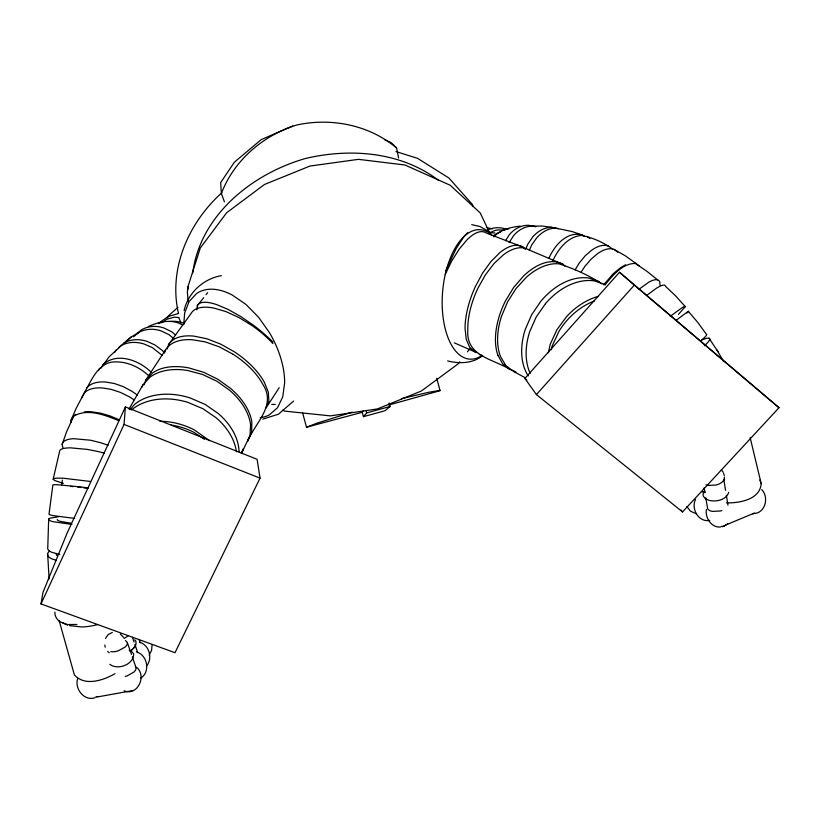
<?xml version="1.0" encoding="UTF-8"?>
<svg xmlns="http://www.w3.org/2000/svg" width="820" height="820" viewBox="0 0 820 820"><rect width="100%" height="100%" fill="white"/><g stroke="black" fill="none" stroke-linecap="round" stroke-linejoin="round"><path stroke-width="1.23" d="M48.667 519.162L47.765 547.862A40.098 9.133 -1.6 0 0 51.834 552.301L59.716 554.463M41 603.909L124.056 424.422L125.388 406.925L257.09 459.292L260.042 478.132L175.008 652.71L41 603.909L42.968 592.419L67.066 533.226L125.388 406.925M183.721 324.74L184.664 312.994L189.112 301.514L196.656 293.478A59.809 37.115 55.5 0 1 232.337 295.087L245.836 304.333L258.515 317.166L269.431 332.623A78.464 48.329 55.3 0 1 284.632 382.899L282.746 396.88L277.508 407.755L269.339 414.848A59.419 36.715 54.9 0 1 260.124 417.667M196.913 309.857L197.292 305.727L203.657 297.691M750.167 437.665L761.185 483.646C760.078 499.687 739.414 503.152 726.438 502.875M489.294 232.121L480.253 212.985L450.2 185.248L404.947 164.994L358.442 159.346L309.981 166.04L264.511 184.459L226.668 212.739L200.305 247.968L187.995 286.529L187.37 291.899L188.118 301.924M77.705 678.478C74.21 688.687 84.296 701.694 95.192 697.646M61.572 485.061L62.381 480.13M63.304 483.421L54.653 480.499L53.156 479.28L59.614 451.328A39.114 8.292 13.2 0 1 70.551 447.843L87.32 449.411L96.955 451.297A36.295 7.698 13.2 0 1 104.191 453.101M192.72 272.957C200.244 215.188 252.058 173.768 305.43 158.496C350.15 147.928 400.652 151.72 438.259 180.144M551.317 349.812L552.055 346.245L558.922 331.403A63.15 51.732 -53.4 0 1 594.572 300.858M548.395 352.784L550.138 344.513L556.923 329.671L566.774 316.407A62.914 49.384 -55.8 0 1 598.549 296.266M436.773 378.266L440.073 390.699L388.659 405.059M167.26 349.012L168.51 344.707L191.121 313.404A60.014 24.62 35.4 0 1 213.917 308.105L226.043 311.641L239.112 317.637L252.181 325.663A55.883 22.97 35.4 0 1 272.927 343.601M728.713 492.318C726.479 499.698 716.844 501.983 710.038 500.559M164.789 352.2L165.507 349.904A60.342 32.318 32.4 0 1 192.105 339.716L205.379 341.93L219.422 346.911L233.177 354.332M695.483 499.523C690.84 508.82 698.691 522.647 709.659 520.372M224.434 201.894L221.379 193.469C233.925 160.525 262.923 135.474 296.389 125.091C331.024 117.393 369.297 124.906 396.593 147.979L398.592 158.024M144.146 384.734L145.745 380.162L165.507 349.904M62.986 447.956L62.135 444.419L66.676 431.566L73.39 416.878M142.106 387.071L142.895 384.918L150.029 377.159A60.977 40.088 28.5 0 1 187.524 370.466L202.489 374.433L216.91 381.238L229.754 390.381A58.497 38.499 28.6 0 1 250.551 424.545L250.069 435.44L241.521 453.347M184.1 310.616C188.026 292.719 203.462 278.759 221.379 275.643M525.681 249.331L527.824 244.134L532.682 237.031A36.275 26.261 -80.5 0 1 551.973 227.376L558.471 228.729M241.439 453.306L243.366 448.755L241.357 453.173M445.608 270.877L456.371 248.245L462.644 238.528A60.126 14.401 -70 0 1 467.625 232.716M71.278 422.474L71.032 420.26L76.157 408.36L84.152 393.169A37.986 19.618 26.1 0 1 102.695 387.983L111.397 389.428L120.396 392.39L129.058 396.665A35.239 18.224 26.1 0 1 134.008 399.873M529.412 250.151L531.708 244.965L536.71 237.872A36.367 25.307 -76.4 0 1 555.878 228.155L572.175 231.568L582.661 235.166L584.598 236.519M445.188 274.526L451.799 260.914L459.231 249.085L466.939 239.891A59.716 21.433 -68.4 0 1 486.28 233.044L523.16 247.168L524.8 248.972M548.908 258.341C554.361 245.539 567.184 230.451 582.661 235.166M81.887 397.608L84.152 393.169M84.398 392.513C91.204 381.177 96.739 365.494 111.048 362.225C125.111 360.318 139.267 366.571 149.25 376.267M71.032 420.26L72.918 416.621C86.715 407.888 104.427 414.858 118.172 420.455M133.578 648.23L135.894 644.879L136.017 641.414L134.777 639.805M552.793 260.811C558.225 249.085 567.624 236.672 581.482 235.401C592.675 237.626 603.622 242.423 612.786 249.218M98.461 370.65L99.609 368.487M129.027 409.077L142.895 384.918M105.513 638.442L108.137 634.567L112.309 632.466M100.696 368.467L109.121 356.823L121.309 345.62A36.746 27.173 43.9 0 1 144.146 344.031L152.346 347.598L162.247 355.46M704.575 490.606L703.099 493.937L703.201 495.895L705.333 498.744L709.136 500.374M149.148 654.954L151.567 650.465L152.069 644.868M146.8 665.707C152.971 657.978 149.086 644.868 139.492 642.152M114.902 352.087L116.04 350.089M575.066 269.934L579.381 262.851L585.224 255.799L591.527 250.305A37.423 19.352 -61.1 0 1 608.87 246.215M505.53 240.752L509.312 234.766A35.608 28.228 85.6 0 1 528.828 225.305L535.911 226.668M509.066 242.669L513.607 235.658A35.731 27.706 -89.8 0 1 533.031 226.176L542.143 226.012L551.973 227.376M581.021 272.281L584.937 266.305L590.953 259.325L597.329 253.841A37.525 17.773 -58.4 0 1 614.149 249.434L625.322 255.799L639.241 265.834M646.693 295.405L656.441 288.23A38.601 6.816 -44.5 0 1 665.491 286.262L675.711 296.02L685.325 306.659L678.478 314.337M279.169 387.716L265.895 408.227L268.868 401.123L268.335 392.206L264.245 382.069A56.836 28.146 33.4 0 0 234.192 351.698L220.621 344.082L206.865 338.762L193.92 336.118A60.342 29.828 33.4 0 0 168.5 344.707M545.443 303.718L536.208 316.971L529.74 331.639A59.573 42.753 -59.4 0 0 530.171 373.418M167.382 317.853L169.637 314.695L177.981 307.367M603.704 284.827L612.929 274.075L619.418 268.57A37.915 14.698 -53.9 0 1 625.588 264.819M604.914 284.96C612.847 275.448 622.79 262.595 636.453 263.507M352.159 412.132L316.838 423.202L306.495 427.23L362.235 412.286L363.506 410.635M459.764 361.804L458.216 363.803L421.357 391.017L377.374 408.934L330.388 415.883L284.806 411.127L282.469 410.184M467.482 351.811L469.798 348.808M206.046 294.677L207.634 292.668M723.383 480.612L722.307 481.955A10.998 5.279 -8 0 1 715.901 485.04L708.039 485.45A9.778 4.694 -8 0 1 705.928 484.897M362.235 412.286L363.444 416.652L366.714 412.89L390.064 406.505L389.08 402.958M293.601 401.072L278.492 414.182L262.82 419.122M129.908 409.723L134.634 404.352A61.92 45.141 25.1 0 1 190.127 397.936L205.072 404.393L218.243 413.505A59.87 43.675 25.1 0 1 239.081 451.799M524.872 378.44L619.52 272.26L779 407.704L682.547 511.936L536.423 394.584L524.872 378.44L526.85 380.039M536.423 394.584L634.311 285.155L779 407.704M221.82 192.782C188.672 222.517 168.233 268.673 178.422 313.219M145.745 380.162L152.51 372.997A60.967 37.484 29.9 0 1 188.948 367.934L203.667 372.27L217.935 379.301L230.707 388.516A58.292 35.875 29.9 0 1 251.832 421.962L251.607 432.345L247.66 441.119C255.122 422.987 276.412 405.797 263.179 384.98A57.144 30.647 32.4 0 0 233.167 354.332M704.595 345.722L708.213 342.002A39.411 5.443 -32.4 0 0 706.307 338.393L701.674 339.921M725.895 524.933L754.738 512.91M130.011 651.193L132.594 649.214M131.723 650.075L134.767 647.041M701.131 340.648L704.893 337.133A39.319 3.526 -34.4 0 0 706.235 334.068L697.789 322.465L688.482 311.467M493.824 236.929C500.425 229.528 510.727 227.171 520.208 226.135M727.688 523.929L723.066 526.481M118.603 347.639L131.108 337.061L138.303 332.797A36.07 29.479 57.8 0 1 161.14 330.911L168.91 334.632L173.861 338.65M125.542 341.786L131.108 337.061M133.547 336.805L138.303 332.797M135.361 334.867L141.204 329.999A35.937 29.961 62.8 0 1 164.072 328.041L171.728 331.803L175.603 335.052M390.064 406.505L384.969 410.758L363.444 416.652M639.077 289.193L648.897 282.111A38.345 10.885 -49.3 0 1 659.7 281.701L660.1 285.309M102.5 365.125C116.368 351.626 139.113 360.123 151.075 372.167M670.299 316.274L682.26 307.582L684.751 306.29L685.325 306.659M53.156 479.28L54.202 478.46L57.748 478.111L63.581 478.255L90.2 481.432M676.121 320.374L685.92 312.984A39.022 0.82 -38.6 0 1 686.811 313.055M128.268 635.787L124.045 638.493M160.125 322.188L168.172 316.469L178.637 313.496M161.735 322.793L166.655 319.308L174.393 317.125L179.006 317.524M167.372 317.032L168.172 316.469M140.558 678.232C150.757 672.236 147.518 654.801 136.345 651.88M482.642 355.613C473.048 363.547 459.2 363.936 447.617 360.913M95.95 696.682L97.631 696.6M114.974 673.702C103.279 680.385 84.921 686.678 74.384 674.921L59.183 620.709M292.801 125.952L261.221 139.615L234.428 162.155L220.662 182.563L221.379 193.469M148.317 326.555C158.772 321.747 171.903 318.57 182.378 324.956M158.465 323.582L162.575 321.922M487.736 229.969C493.291 227.253 500.19 226.986 505.95 229.139M755.425 513.433C765.911 511.536 768.76 496.725 761.759 489.591M722.287 526.717L724.511 526.04M401.441 398.653L429.044 392.206L440.155 390.381M96.873 697.031L131.938 690.747M76.906 624.471L67.383 624.532L62.556 622.759M505.181 229.415L508.82 228.913M58.425 516.805L50.461 518.076A39.975 4.633 2.3 0 0 52.798 521.633L71.934 524.452M752.842 513.822L753.918 513.73M721.364 526.409L722.389 526.337M720.657 527.004C711.473 527.977 704.954 517.922 706.389 509.486M490.913 232.859L494.757 232.9M505.069 230.03L497.381 229.948A44.557 29.704 72.6 0 0 490.329 232.665M702.043 491.938L705.149 491.99M70.54 486.393L72.929 486.619M74.661 518.394L53.228 515.636A39.883 2.593 4.1 0 1 49.026 514.058L52.839 485.132A39.565 1.999 7.8 0 1 57.297 484.733L79.919 486.854A36.551 1.855 7.8 0 1 88.509 487.961M471.746 224.649L480.038 226.535L490.247 232.367M77.654 487.111L81.159 487.51M83.589 487.797L87.361 488.289M70.92 523.191L60.557 521.428A30.811 3.577 2.3 0 1 57.297 519.531M533.031 226.176L535.337 226.638M486.403 227.519L492.318 228.872M696.539 514.027L690.327 511.044L686.934 506.545M601.993 283.956C588.944 275.305 574.102 268.755 559.178 263.876A60.495 37.341 -63 0 0 526.143 277.478L515.985 288.609L507.549 301.914L501.45 316.417A58.005 35.844 -63 0 0 500.497 356.546L505.899 365.638L513.617 371.46L515.975 372.013M67.394 625.117L59.429 621.355A39.831 20.1 -13.8 0 1 54.889 612.058M69.577 625.67L81.846 626.962A36.469 18.419 -13.9 0 0 97.652 624.573M395.968 151.577L417.534 158.321L448.837 177.95L472.207 204.241L473.232 206.548M599.184 281.588L588.657 278.031A61.356 42.558 -60.4 0 0 540.79 301.34L531.729 314.634L525.323 329.281A59.327 41.184 -60.4 0 0 528.244 375.96M605.549 284.673L594.633 280.932A61.551 44.136 -59.4 0 0 545.443 303.718M56.272 560.388L51.721 558.83A40.139 10.424 -2.8 0 1 49.477 551.153M124.066 690.758C137.186 696.405 146.893 676.674 137.032 667.613M124.056 424.422L260.042 478.132M454.321 342.852L475.036 351.923A60.055 26.814 -66.9 0 0 477.189 352.672M119.125 419.758L110.136 415.945L100.901 413.249L92.076 411.855A38.396 16.482 21.9 0 0 84.286 411.865M564.847 265.987L563.186 264.44L528.838 249.864A59.973 29.315 -66 0 0 503.623 254.641L494.204 263.333L485.409 274.823L477.886 288.281A56.703 27.767 -66.1 0 0 467.81 330.214C465.924 356.177 492.82 358.791 509.855 369.41A60.516 34.645 -64.1 0 0 514.099 370.814M129.181 650.168L131.405 651.172L133.66 653.858C133.957 664.548 117.619 670.545 109.808 664.303M384.57 139.636L391.232 142.772L396.593 147.979M513.617 371.46L525.661 377.989M204.436 439.253L193.92 432.304A63.847 53.833 16 0 0 171.185 425.037M635.295 263.404L646.56 271.02L657.599 279.886M125.45 640.512L127.356 642.552L131.477 654.462M587.11 236.519L589.887 238.507M509.855 369.41L502.742 363.916L497.853 355.101M614.149 249.434L617.706 252.242M475.036 351.923L469.665 347.29L466.242 339.285L465.053 328.4A56.416 25.205 -66.8 0 1 475.323 286.682L482.57 273.152L490.954 261.529L499.831 252.652A59.973 26.752 -66.8 0 1 523.16 247.168M619.52 272.26L634.311 285.155M107.686 651.398L109.193 652.802M120.355 634.003L123.533 637.355M209.541 440.729L194.309 429.885A63.499 51.609 19.1 0 0 159.849 421.244M164.635 353.051L162.35 350.458L154.99 344.984L146.913 341.335A36.644 28.116 48 0 0 124.025 343.037M680.959 509.999L682.547 511.936M721.354 469.768L723.26 472.361M709.054 338.229L717.982 351.718M717.018 350.048L723.332 361.148M135.372 666.363L136.007 667.562A9.86 4.941 -21 0 1 133.865 672.113L127.069 675.916A11.06 5.545 -21 0 1 125.296 676.408M178.975 318.262L181.076 322.885M759.843 480.048L761.185 483.646M132.297 656.841L136.007 667.562M132.45 637.304L134.08 642.039M134.89 644.397L137.739 652.669M139.103 639.364L140.302 642.89M723.599 473.396L724.265 475.467M366.058 410.523L366.714 412.89M302.672 413.116L306.588 427.507M104.786 645.032L105.196 647.216M704.114 487.838L704.933 492.758M705.753 497.668L707.68 508.789A9.717 4.797 -7.8 0 0 712.324 511.383L720.134 511.024A10.926 5.391 -7.8 0 0 721.846 510.522M723.783 479.269L725.567 490.38M726.356 495.311L727.945 505.181M49.097 578.858L47.652 553.838M187.995 286.529L188.18 289.06M724.388 476.994L724.398 480.233M275.264 404.444A58.691 36.859 54.9 0 1 271.738 404.383M482.139 355.357A64.944 32.462 -85.2 0 1 442.544 292.637A64.944 32.462 -85.2 0 1 491.467 234.817M110.792 651.644A11.142 5.422 -20.7 0 0 118.285 650.813L125.163 647.031A9.932 4.838 -20.7 0 0 127.356 642.552M56.908 555.529A30.934 8.036 -2.8 0 1 56.293 553.51M62.125 444.419A38.858 12.556 17.6 0 1 73.738 438.69L90.466 440.207L99.948 442.554A36.131 11.685 17.6 0 1 108.137 445.321M73.882 415.935A38.396 16.482 21.9 0 1 75.706 414.448M86.858 387.727A37.874 21.238 28.7 0 1 105.657 382.017L114.308 383.493L123.195 386.609L131.682 391.14A35.096 19.7 28.8 0 1 137.422 395.281M169.33 321.583A35.168 30.77 -87.7 0 1 182.665 322.895M494.04 235.125A34.891 29.264 59.4 0 1 500.774 231.916M236.447 451.789A60.137 45.172 23.9 0 0 216.101 417.769L202.858 408.688L187.8 402.343A62.125 46.637 23.9 0 0 131.538 409.897M197.292 305.727A60.424 17.773 37.3 0 1 216.818 304.661L228.021 309.396L240.403 316.325L253.031 324.935A55.616 16.4 37.3 0 1 272.927 342.114M497.842 355.101A57.861 33.138 -64.1 0 1 505.509 300.868L513.668 287.461L523.406 276.156A60.444 34.584 -64.1 0 1 563.186 264.44M481.606 355.275A60.044 29.387 -66.1 0 1 479.249 354.445"/></g></svg>
